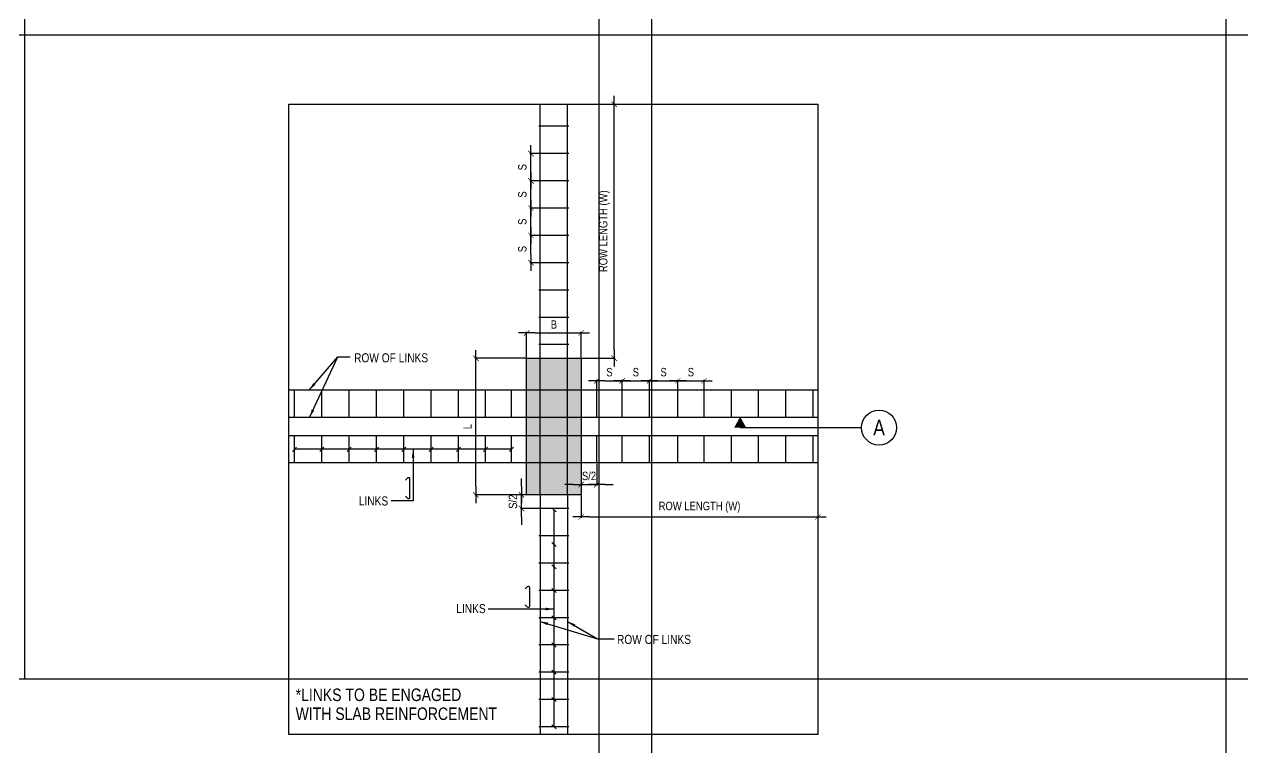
# Model space of a CAD drawing. Header units: millimetres. Extents: x 2186 to 89875, y -16050 to 57150.
# Drawn here: x 20075 to 54701, y 298 to 20852 of the extents above; entities that cross this region are included whole.
import ezdxf
from ezdxf.enums import TextEntityAlignment as Align

# ---------------------------------------------------------------- set-up
doc = ezdxf.new("R2010")
doc.units = ezdxf.units.MM
for name, color, linetype in [('2NDCOLUMN', 1, 'Continuous'), ('COULMN', 4, 'Continuous'), ('DIM', 4, 'Continuous'), ('S-G-DIMS', 1, 'Continuous'), ('S-G-LEDR', 2, 'Continuous'), ('S-G-STTL', 4, 'Continuous'), ('S-LOCI-RC', 2, 'Continuous'), ('S-LOCI-REBAR-1', 4, 'Continuous')]:
    doc.layers.add(name, color=color, linetype=linetype)
doc.layers.add('NPLT-JLA', color=193, linetype='Continuous', plot=False)
doc.styles.add('ARIAL', font='arial.ttf', dxfattribs={"width": 0.8})
doc.dimstyles.new('ARIALDIMS', dxfattribs={"dimscale": 12, "dimtxt": 20, "dimasz": 19.5, "dimexe": 2.25, "dimexo": 1.75, "dimgap": 10, "dimtad": 1, "dimzin": 3, "dimdsep": 46, "dimtxsty": 'ARIAL', "dimblk1": 'nyatick', "dimblk2": 'nyatick', "dimsah": 1, "dimcen": 2.25, "dimclrd": 1, "dimclre": 1, "dimclrt": 2, "dimadec": 0, "dimazin": 0, "dimtfac": 1, "dimtmove": 0, "dimatfit": 3, "dimfxl": 1, "dimfrac": 2, "dimtolj": 1, "dimtzin": 0, "dimarcsym": 0})

# ---------------------------------------------------------------- blocks, each defined once
blk = doc.blocks.new('nyatick')
at = {"layer": 'S-G-DIMS'}
blk.add_line((-1.01, 0), (1, 0), dxfattribs=at)
at = {"layer": 'S-G-DIMS', "const_width": 0.08}
blk.add_lwpolyline([(0.34, 0.34), (-0.34, -0.34)], dxfattribs=at)
blk = doc.blocks.new('*D664')
at = {"layer": 'Defpoints', "color": 0, "transparency": 16777216}
for p in [(35902, 7482), (42628, 7482), (42628, 6853)]:
    blk.add_point(p, dxfattribs=at)
at = {"layer": 'S-G-DIMS', "color": 1, "lineweight": -2, "transparency": 16777216}
for p, q in [((35902, 7461), (35902, 6826)), ((42628, 7461), (42628, 6826)), ((36136, 6853), (42394, 6853))]:
    blk.add_line(p, q, dxfattribs=at)
at = {"layer": 'S-G-DIMS', "color": 1, "lineweight": -2, "transparency": 16777216, "xscale": 234, "yscale": 234, "zscale": 234, "rotation": 180}
blk.add_blockref('nyatick', (35902, 6853), dxfattribs=at)
at = {"layer": 'S-G-DIMS', "color": 1, "lineweight": -2, "transparency": 16777216, "xscale": 234, "yscale": 234, "zscale": 234}
blk.add_blockref('nyatick', (42628, 6853), dxfattribs=at)
at = {"layer": 'S-G-DIMS', "color": 2, "transparency": 16777216, "insert": (39265, 7130), "char_height": 240, "attachment_point": 5, "style": 'ARIAL'}
blk.add_mtext('\\A1;ROW LENGTH (W)', dxfattribs=at)
blk = doc.blocks.new('*D701')
at = {"layer": 'Defpoints', "color": 0, "transparency": 16777216}
for p in [(35902, 18584), (36840, 18584), (35902, 11362)]:
    blk.add_point(p, dxfattribs=at)
at = {"layer": 'S-G-DIMS', "color": 1, "lineweight": -2, "transparency": 16777216}
for p, q in [((35923, 18584), (36867, 18584)), ((36840, 11596), (36840, 18350)), ((35923, 11362), (36867, 11362))]:
    blk.add_line(p, q, dxfattribs=at)
at = {"layer": 'S-G-DIMS', "color": 1, "lineweight": -2, "transparency": 16777216, "xscale": 234, "yscale": 234, "zscale": 234}
for p, rotation in [((36840, 18584), 90), ((36840, 11362), 270)]:
    blk.add_blockref('nyatick', p, dxfattribs=dict(at, rotation=rotation))
at = {"layer": 'S-G-DIMS', "color": 2, "transparency": 16777216, "insert": (36563, 14973), "char_height": 240, "attachment_point": 5, "rotation": 90, "style": 'ARIAL'}
blk.add_mtext('\\A1;ROW LENGTH (W)', dxfattribs=at)
blk = doc.blocks.new('*D702')
at = {"layer": 'Defpoints', "color": 0, "transparency": 16777216}
for p in [(32907, 11362), (34350, 11362), (34350, 7482)]:
    blk.add_point(p, dxfattribs=at)
at = {"layer": 'S-G-DIMS', "color": 1, "lineweight": -2, "transparency": 16777216}
for p, q in [((34329, 11362), (32880, 11362)), ((32907, 7716), (32907, 11128)), ((34329, 7482), (32880, 7482))]:
    blk.add_line(p, q, dxfattribs=at)
at = {"layer": 'S-G-DIMS', "color": 1, "lineweight": -2, "transparency": 16777216, "xscale": 234, "yscale": 234, "zscale": 234}
for p, rotation in [((32907, 11362), 90), ((32907, 7482), 270)]:
    blk.add_blockref('nyatick', p, dxfattribs=dict(at, rotation=rotation))
at = {"layer": 'S-G-DIMS', "color": 2, "transparency": 16777216, "insert": (32667, 9422), "char_height": 240, "attachment_point": 5, "rotation": 90, "style": 'ARIAL'}
blk.add_mtext('\\A1;L', dxfattribs=at)
blk = doc.blocks.new('*D665')
at = {"layer": 'Defpoints', "color": 0, "transparency": 16777216}
for p in [(35902, 12083), (34350, 11362), (35902, 11362)]:
    blk.add_point(p, dxfattribs=at)
at = {"layer": 'S-G-DIMS', "color": 1, "lineweight": -2, "transparency": 16777216}
for p, q in [((34350, 11383), (34350, 12110)), ((34584, 12083), (35668, 12083)), ((35902, 11383), (35902, 12110))]:
    blk.add_line(p, q, dxfattribs=at)
at = {"layer": 'S-G-DIMS', "color": 1, "lineweight": -2, "transparency": 16777216, "xscale": 234, "yscale": 234, "zscale": 234, "rotation": 180}
blk.add_blockref('nyatick', (34350, 12083), dxfattribs=at)
at = {"layer": 'S-G-DIMS', "color": 1, "lineweight": -2, "transparency": 16777216, "xscale": 234, "yscale": 234, "zscale": 234}
blk.add_blockref('nyatick', (35902, 12083), dxfattribs=at)
at = {"layer": 'S-G-DIMS', "color": 2, "transparency": 16777216, "insert": (35126, 12323), "char_height": 240, "attachment_point": 5, "style": 'ARIAL'}
blk.add_mtext('\\A1;B', dxfattribs=at)
blk = doc.blocks.new('*D697')
at = {"layer": 'Defpoints', "color": 0, "transparency": 16777216}
for p in [(36344, 10457), (37066, 10723), (37066, 10457)]:
    blk.add_point(p, dxfattribs=at)
at = {"layer": 'S-G-DIMS', "color": 1, "lineweight": -2, "transparency": 16777216}
for p, q in [((36344, 10478), (36344, 10750)), ((37066, 10478), (37066, 10750)), ((36578, 10723), (36832, 10723))]:
    blk.add_line(p, q, dxfattribs=at)
at = {"layer": 'S-G-DIMS', "color": 1, "lineweight": -2, "transparency": 16777216, "xscale": 234, "yscale": 234, "zscale": 234, "rotation": 180}
blk.add_blockref('nyatick', (36344, 10723), dxfattribs=at)
at = {"layer": 'S-G-DIMS', "color": 1, "lineweight": -2, "transparency": 16777216, "xscale": 234, "yscale": 234, "zscale": 234}
blk.add_blockref('nyatick', (37066, 10723), dxfattribs=at)
at = {"layer": 'S-G-DIMS', "color": 2, "transparency": 16777216, "insert": (36705, 10967), "char_height": 240, "attachment_point": 5, "style": 'ARIAL'}
blk.add_mtext('\\A1;S', dxfattribs=at)
blk = doc.blocks.new('*D649')
at = {"layer": 'Defpoints', "color": 0, "transparency": 16777216}
for p in [(37066, 10457), (37841, 10723), (37841, 10457)]:
    blk.add_point(p, dxfattribs=at)
at = {"layer": 'S-G-DIMS', "color": 1, "lineweight": -2, "transparency": 16777216}
for p, q in [((37066, 10478), (37066, 10750)), ((37841, 10478), (37841, 10750)), ((37300, 10723), (37607, 10723))]:
    blk.add_line(p, q, dxfattribs=at)
at = {"layer": 'S-G-DIMS', "color": 1, "lineweight": -2, "transparency": 16777216, "xscale": 234, "yscale": 234, "zscale": 234, "rotation": 180}
blk.add_blockref('nyatick', (37066, 10723), dxfattribs=at)
at = {"layer": 'S-G-DIMS', "color": 1, "lineweight": -2, "transparency": 16777216, "xscale": 234, "yscale": 234, "zscale": 234}
blk.add_blockref('nyatick', (37841, 10723), dxfattribs=at)
at = {"layer": 'S-G-DIMS', "color": 2, "transparency": 16777216, "insert": (37454, 10967), "char_height": 240, "attachment_point": 5, "style": 'ARIAL'}
blk.add_mtext('\\A1;S', dxfattribs=at)
blk = doc.blocks.new('*D650')
at = {"layer": 'Defpoints', "color": 0, "transparency": 16777216}
for p in [(37841, 10457), (38645, 10723), (38645, 10457)]:
    blk.add_point(p, dxfattribs=at)
at = {"layer": 'S-G-DIMS', "color": 1, "lineweight": -2, "transparency": 16777216}
for p, q in [((37841, 10478), (37841, 10750)), ((38645, 10478), (38645, 10750)), ((38075, 10723), (38411, 10723))]:
    blk.add_line(p, q, dxfattribs=at)
at = {"layer": 'S-G-DIMS', "color": 1, "lineweight": -2, "transparency": 16777216, "xscale": 234, "yscale": 234, "zscale": 234, "rotation": 180}
blk.add_blockref('nyatick', (37841, 10723), dxfattribs=at)
at = {"layer": 'S-G-DIMS', "color": 1, "lineweight": -2, "transparency": 16777216, "xscale": 234, "yscale": 234, "zscale": 234}
blk.add_blockref('nyatick', (38645, 10723), dxfattribs=at)
at = {"layer": 'S-G-DIMS', "color": 2, "transparency": 16777216, "insert": (38243, 10967), "char_height": 240, "attachment_point": 5, "style": 'ARIAL'}
blk.add_mtext('\\A1;S', dxfattribs=at)
blk = doc.blocks.new('*D651')
at = {"layer": 'Defpoints', "color": 0, "transparency": 16777216}
for p in [(38645, 10457), (39393, 10723), (39393, 10457)]:
    blk.add_point(p, dxfattribs=at)
at = {"layer": 'S-G-DIMS', "color": 1, "lineweight": -2, "transparency": 16777216}
for p, q in [((38645, 10478), (38645, 10750)), ((39393, 10478), (39393, 10750)), ((38879, 10723), (39159, 10723))]:
    blk.add_line(p, q, dxfattribs=at)
at = {"layer": 'S-G-DIMS', "color": 1, "lineweight": -2, "transparency": 16777216, "xscale": 234, "yscale": 234, "zscale": 234, "rotation": 180}
blk.add_blockref('nyatick', (38645, 10723), dxfattribs=at)
at = {"layer": 'S-G-DIMS', "color": 1, "lineweight": -2, "transparency": 16777216, "xscale": 234, "yscale": 234, "zscale": 234}
blk.add_blockref('nyatick', (39393, 10723), dxfattribs=at)
at = {"layer": 'S-G-DIMS', "color": 2, "transparency": 16777216, "insert": (39019, 10967), "char_height": 240, "attachment_point": 5, "style": 'ARIAL'}
blk.add_mtext('\\A1;S', dxfattribs=at)
blk = doc.blocks.new('*D652')
at = {"layer": 'Defpoints', "color": 0, "transparency": 16777216}
for p in [(34473, 14854), (34739, 14854), (34739, 14078)]:
    blk.add_point(p, dxfattribs=at)
at = {"layer": 'S-G-DIMS', "color": 1, "lineweight": -2, "transparency": 16777216}
for p, q in [((34718, 14854), (34446, 14854)), ((34473, 14312), (34473, 14620)), ((34718, 14078), (34446, 14078))]:
    blk.add_line(p, q, dxfattribs=at)
at = {"layer": 'S-G-DIMS', "color": 1, "lineweight": -2, "transparency": 16777216, "xscale": 234, "yscale": 234, "zscale": 234}
for p, rotation in [((34473, 14854), 90), ((34473, 14078), 270)]:
    blk.add_blockref('nyatick', p, dxfattribs=dict(at, rotation=rotation))
at = {"layer": 'S-G-DIMS', "color": 2, "transparency": 16777216, "insert": (34229, 14466), "char_height": 240, "attachment_point": 5, "rotation": 90, "style": 'ARIAL'}
blk.add_mtext('\\A1;S', dxfattribs=at)
blk = doc.blocks.new('*D653')
at = {"layer": 'Defpoints', "color": 0, "transparency": 16777216}
for p in [(34473, 15630), (34739, 15630), (34739, 14854)]:
    blk.add_point(p, dxfattribs=at)
at = {"layer": 'S-G-DIMS', "color": 1, "lineweight": -2, "transparency": 16777216}
for p, q in [((34718, 15630), (34446, 15630)), ((34473, 15088), (34473, 15396)), ((34718, 14854), (34446, 14854))]:
    blk.add_line(p, q, dxfattribs=at)
at = {"layer": 'S-G-DIMS', "color": 1, "lineweight": -2, "transparency": 16777216, "xscale": 234, "yscale": 234, "zscale": 234}
for p, rotation in [((34473, 15630), 90), ((34473, 14854), 270)]:
    blk.add_blockref('nyatick', p, dxfattribs=dict(at, rotation=rotation))
at = {"layer": 'S-G-DIMS', "color": 2, "transparency": 16777216, "insert": (34229, 15242), "char_height": 240, "attachment_point": 5, "rotation": 90, "style": 'ARIAL'}
blk.add_mtext('\\A1;S', dxfattribs=at)
blk = doc.blocks.new('*D654')
at = {"layer": 'Defpoints', "color": 0, "transparency": 16777216}
for p in [(34473, 16406), (34739, 16406), (34739, 15630)]:
    blk.add_point(p, dxfattribs=at)
at = {"layer": 'S-G-DIMS', "color": 1, "lineweight": -2, "transparency": 16777216}
for p, q in [((34718, 16406), (34446, 16406)), ((34473, 15864), (34473, 16172)), ((34718, 15630), (34446, 15630))]:
    blk.add_line(p, q, dxfattribs=at)
at = {"layer": 'S-G-DIMS', "color": 1, "lineweight": -2, "transparency": 16777216, "xscale": 234, "yscale": 234, "zscale": 234}
for p, rotation in [((34473, 16406), 90), ((34473, 15630), 270)]:
    blk.add_blockref('nyatick', p, dxfattribs=dict(at, rotation=rotation))
at = {"layer": 'S-G-DIMS', "color": 2, "transparency": 16777216, "insert": (34229, 16018), "char_height": 240, "attachment_point": 5, "rotation": 90, "style": 'ARIAL'}
blk.add_mtext('\\A1;S', dxfattribs=at)
blk = doc.blocks.new('*D655')
at = {"layer": 'Defpoints', "color": 0, "transparency": 16777216}
for p in [(34473, 17182), (34739, 17182), (34739, 16406)]:
    blk.add_point(p, dxfattribs=at)
at = {"layer": 'S-G-DIMS', "color": 1, "lineweight": -2, "transparency": 16777216}
for p, q in [((34718, 17182), (34446, 17182)), ((34473, 16640), (34473, 16948)), ((34718, 16406), (34446, 16406))]:
    blk.add_line(p, q, dxfattribs=at)
at = {"layer": 'S-G-DIMS', "color": 1, "lineweight": -2, "transparency": 16777216, "xscale": 234, "yscale": 234, "zscale": 234}
for p, rotation in [((34473, 17182), 90), ((34473, 16406), 270)]:
    blk.add_blockref('nyatick', p, dxfattribs=dict(at, rotation=rotation))
at = {"layer": 'S-G-DIMS', "color": 2, "transparency": 16777216, "insert": (34229, 16794), "char_height": 240, "attachment_point": 5, "rotation": 90, "style": 'ARIAL'}
blk.add_mtext('\\A1;S', dxfattribs=at)
blk = doc.blocks.new('*D698')
at = {"layer": 'Defpoints', "color": 0, "transparency": 16777216}
for p in [(35902, 8388), (36344, 8388), (36344, 7774)]:
    blk.add_point(p, dxfattribs=at)
at = {"layer": 'S-G-DIMS', "color": 1, "lineweight": -2, "transparency": 16777216}
for p, q in [((35902, 8367), (35902, 7747)), ((36344, 8367), (36344, 7747)), ((35668, 7774), (35434, 7774)), ((35902, 7774), (36344, 7774)), ((36578, 7774), (36812, 7774))]:
    blk.add_line(p, q, dxfattribs=at)
at = {"layer": 'S-G-DIMS', "color": 1, "lineweight": -2, "transparency": 16777216, "xscale": 234, "yscale": 234, "zscale": 234}
blk.add_blockref('nyatick', (35902, 7774), dxfattribs=at)
at = {"layer": 'S-G-DIMS', "color": 1, "lineweight": -2, "transparency": 16777216, "xscale": 234, "yscale": 234, "zscale": 234, "rotation": 180}
blk.add_blockref('nyatick', (36344, 7774), dxfattribs=at)
at = {"layer": 'S-G-DIMS', "color": 2, "transparency": 16777216, "insert": (36123, 8019), "char_height": 240, "attachment_point": 5, "style": 'ARIAL'}
blk.add_mtext('\\A1;S/2', dxfattribs=at)
blk = doc.blocks.new('*D699')
at = {"layer": 'Defpoints', "color": 0, "transparency": 16777216}
for p in [(34206, 7482), (34739, 7482), (34739, 7094)]:
    blk.add_point(p, dxfattribs=at)
at = {"layer": 'S-G-DIMS', "color": 1, "lineweight": -2, "transparency": 16777216}
for p, q in [((34206, 7716), (34206, 7950)), ((34718, 7482), (34179, 7482)), ((34206, 7094), (34206, 7482)), ((34718, 7094), (34179, 7094)), ((34206, 6860), (34206, 6626))]:
    blk.add_line(p, q, dxfattribs=at)
at = {"layer": 'S-G-DIMS', "color": 1, "lineweight": -2, "transparency": 16777216, "xscale": 234, "yscale": 234, "zscale": 234}
for p, rotation in [((34206, 7482), 270), ((34206, 7094), 90)]:
    blk.add_blockref('nyatick', p, dxfattribs=dict(at, rotation=rotation))
at = {"layer": 'S-G-DIMS', "color": 2, "transparency": 16777216, "insert": (33962, 7288), "char_height": 240, "attachment_point": 5, "rotation": 90, "style": 'ARIAL'}
blk.add_mtext('\\A1;S/2', dxfattribs=at)

msp = doc.modelspace()

# ---------------------------------------------------------------- hatches: boundary and pattern name
msp.add_hatch(color=8).paths.add_polyline_path([(34349.744, 7482.383), (35901.629, 7482.383), (35901.629, 11362.095), (34349.744, 11362.095)])

# ---------------------------------------------------------------- linework, layer by layer
at = {"color": 0, "linetype": 'ByBlock', "lineweight": -2}
msp.add_line((28180.142, 9680.888), (28262.216, 9856.655), dxfattribs=at)
at = {"layer": '2NDCOLUMN', "color": 1}
for p, q in [((35552.053, 17957.605), (34699.319, 17957.605)), ((35552.053, 17181.663), (34699.319, 17181.663)), ((35552.053, 16405.721), (34699.319, 16405.721)), ((35552.053, 15629.779), (34699.319, 15629.779)), ((35552.053, 14853.837), (34699.319, 14853.837)), ((35552.053, 14077.893), (34699.319, 14077.893)), ((35552.053, 13301.951), (34699.319, 13301.951)), ((35552.053, 12526.009), (34699.319, 12526.009)), ((35552.053, 11750.066), (34699.319, 11750.066)), ((27754.233, 9680.888), (27754.233, 10456.83)), ((28530.176, 9680.888), (28530.176, 10456.83)), ((29306.118, 9680.888), (29306.118, 10456.83)), ((30082.061, 9680.888), (30082.061, 10456.83)), ((30858.003, 9680.888), (30858.003, 10456.83)), ((31633.945, 9680.888), (31633.945, 10456.83)), ((32409.888, 9680.888), (32409.888, 10456.83)), ((32409.888, 9680.888), (32409.888, 10456.83)), ((33185.83, 9680.888), (33185.83, 10456.83)), ((33920.994, 9680.888), (33920.994, 10456.83)), ((36343.971, 9680.888), (36343.971, 10456.83)), ((37065.542, 9680.888), (37065.542, 10456.83)), ((37841.485, 9680.888), (37841.485, 10456.83)), ((37841.485, 9680.888), (37841.485, 10456.83)), ((38644.612, 9680.888), (38644.612, 10456.83)), ((39393.369, 9680.888), (39393.369, 10456.83)), ((40169.312, 9680.888), (40169.312, 10456.83)), ((40945.254, 9680.888), (40945.254, 10456.83)), ((41721.197, 9680.888), (41721.197, 10456.83)), ((42497.139, 9680.888), (42497.139, 10456.83)), ((27754.233, 8387.65), (27754.233, 9163.592)), ((28530.176, 8387.65), (28530.176, 9163.592)), ((29306.118, 8387.65), (29306.118, 9163.592)), ((30082.061, 8387.65), (30082.061, 9163.592)), ((30858.003, 8387.65), (30858.003, 9163.592)), ((31633.945, 8387.65), (31633.945, 9163.592)), ((32409.888, 8387.65), (32409.888, 9163.592)), ((32409.888, 8387.65), (32409.888, 9163.592)), ((33185.83, 8387.65), (33185.83, 9163.592)), ((33920.994, 8387.65), (33920.994, 9163.592)), ((36343.971, 8387.65), (36343.971, 9163.592)), ((37065.542, 8387.65), (37065.542, 9163.592)), ((37841.485, 8387.65), (37841.485, 9163.592)), ((37841.485, 8387.65), (37841.485, 9163.592)), ((38644.612, 8387.65), (38644.612, 9163.592)), ((39393.369, 8387.65), (39393.369, 9163.592)), ((40169.312, 8387.65), (40169.312, 9163.592)), ((40945.254, 8387.65), (40945.254, 9163.592)), ((41721.197, 8387.65), (41721.197, 9163.592)), ((42497.139, 8387.65), (42497.139, 9163.592)), ((35552.053, 7094.413), (34699.319, 7094.413)), ((35552.053, 6318.469), (34699.319, 6318.469)), ((35552.053, 5542.527), (34699.319, 5542.527)), ((35552.053, 4766.585), (34699.319, 4766.585)), ((35552.053, 3990.643), (34699.319, 3990.643)), ((35552.053, 3214.701), (34699.319, 3214.701)), ((35552.053, 2438.757), (34699.319, 2438.757)), ((35552.053, 1662.815), (34699.319, 1662.815)), ((35552.053, 886.873), (34699.319, 886.873))]:
    msp.add_line(p, q, dxfattribs=at)
at = {"layer": 'COULMN', "color": 4}
msp.add_lwpolyline([(34349.744, 11362.095), (35901.629, 11362.095), (35901.629, 7482.383), (34349.744, 7482.383)], close=True, dxfattribs=at)
at = {"layer": 'DIM', "color": 2}
for p, q in [((27811.135, 8837.718), (27697.331, 8713.525)), ((33920.994, 8775.62), (27754.233, 8775.62)), ((28587.078, 8837.718), (28473.274, 8713.525)), ((29363.02, 8837.718), (29249.216, 8713.525)), ((30138.962, 8837.718), (30025.159, 8713.525)), ((30914.905, 8837.718), (30801.101, 8713.525)), ((31690.847, 8837.718), (31577.043, 8713.525)), ((32466.791, 8837.718), (32352.987, 8713.525)), ((33242.732, 8837.716), (33128.928, 8713.524)), ((33977.896, 8837.718), (33864.092, 8713.525)), ((35063.59, 7110.535), (35187.782, 6996.731)), ((35125.686, 7053.633), (35125.686, 886.873)), ((35063.59, 6124.877), (35187.782, 6011.075)), ((35063.59, 5489.723), (35187.782, 5375.919)), ((35063.59, 4823.487), (35187.782, 4709.682)), ((35125.686, 4236.488), (33254.238, 4236.488)), ((35063.59, 4047.545), (35187.782, 3933.74)), ((35063.59, 3271.603), (35187.782, 3157.799)), ((35063.59, 2495.659), (35187.782, 2381.857)), ((35063.59, 1719.717), (35187.782, 1605.913)), ((35063.59, 943.775), (35187.782, 829.971))]:
    msp.add_line(p, q, dxfattribs=at)
at = {"layer": 'NPLT-JLA'}
for p, q in [((20075, 57150), (20075, 2250)), ((36400, 57150), (36400, -16050)), ((36400, 57150), (36400, 2250)), ((37900, 57150), (37900, -16050)), ((37900, 57150), (37900, 2250)), ((54225, 57150), (54225, -16050)), ((54225, 57150), (54225, 2250)), ((2250, 20550), (89875, 20550)), ((2250, 20550), (72050, 20550)), ((2250, 20550), (72050, 20550)), ((2250, 2250), (89875, 2250)), ((20075, 2250), (89875, 2250))]:
    msp.add_line(p, q, dxfattribs=at)
at = {"layer": 'S-G-STTL'}
msp.add_line((40419.709, 9392.503), (43869.958, 9392.503), dxfattribs=at)
msp.add_lwpolyline([(40419.709, 9701.194, 0, 341.415, 0), (40419.709, 9392.503, 341.415, 341.415, 0)], format="xyseb", dxfattribs=at)
msp.add_circle((44367.672, 9392.503), 497.713, dxfattribs=at)
at = {"layer": 'S-LOCI-RC'}
msp.add_lwpolyline([(27595.212, 18584.374), (42628.435, 18584.374), (42628.435, 667.07), (27595.212, 667.07)], close=True, dxfattribs=at)
at = {"layer": 'S-LOCI-REBAR-1'}
for p, q in [((34738.731, 7482.383), (34738.731, 18584.374)), ((35514.673, 7482.383), (35514.673, 18584.374)), ((42628.435, 10456.83), (27595.212, 10456.83)), ((42628.435, 9680.888), (27595.212, 9680.888)), ((42628.435, 9163.592), (27595.212, 9163.592)), ((42628.435, 8387.65), (27595.212, 8387.65)), ((34738.731, 7482.383), (34738.731, 667.07)), ((35514.673, 7482.383), (35514.673, 667.07))]:
    msp.add_line(p, q, dxfattribs=at)
for points in [[(30906.736, 7901.455), (30969.693, 7968.737, -0.680255508), (31025.631, 7946.647), (31025.631, 7398.834, -0.680255508), (30969.693, 7376.745), (30906.736, 7444.027)], [(34313.001, 4810.7), (34375.957, 4877.982, -0.680255508), (34431.896, 4855.892), (34431.896, 4308.08, -0.680255508), (34375.957, 4285.99), (34313.001, 4353.272)]]:
    msp.add_lwpolyline(points, format="xyb", dxfattribs=at)

# ---------------------------------------------------------------- texts
at = {"layer": 'S-G-LEDR', "color": 3, "style": 'ARIAL', "width": 0.8}
for p in [(29446.593, 11246.307), (36918.95, 3243.867)]:
    msp.add_text('ROW OF LINKS', height=258.64351, dxfattribs=at).set_placement(p)
at = {"layer": 'S-G-LEDR', "color": 3, "char_height": 258.64351, "width": 3134.72976, "attachment_point": 9, "style": 'ARIAL'}
for insert in [(30415.549, 7176.315), (33186.808, 4116.471)]:
    msp.add_mtext('{\\farial|b0|i0|c0|p34;LINKS}', dxfattribs=dict(at, insert=insert))
at = {"layer": 'S-G-LEDR', "color": 3, "insert": (27785.508, 1977.616), "char_height": 356, "width": 5817.72051, "attachment_point": 1, "line_spacing_factor": 0.906837, "style": 'ARIAL'}
msp.add_mtext('*LINKS TO BE ENGAGED WITH SLAB REINFORCEMENT', dxfattribs=at)
at = {"layer": 'S-G-STTL', "style": 'ARIAL', "width": 0.8}
msp.add_text('A', height=447.942, dxfattribs=at).set_placement((44367.672, 9392.503), align=Align.MIDDLE)

# ---------------------------------------------------------------- dimensions: what is measured, and where the dimension line sits
at = {"layer": 'S-G-DIMS'}
for base, p1, p2, text, picture, middle in [((36840.168, 18584.374), (35901.629, 11362.095), (35901.629, 18584.374), 'ROW LENGTH (W)', '*D701', (36562.761, 14973.234)), ((34472.64, 17181.663), (34738.731, 16405.721), (34738.731, 17181.663), 'S', '*D655', (34228.547, 16793.692)), ((34472.642, 16405.721), (34738.731, 15629.779), (34738.731, 16405.721), 'S', '*D654', (34228.55, 16017.75)), ((34472.64, 15629.779), (34738.731, 14853.837), (34738.731, 15629.779), 'S', '*D653', (34228.547, 15241.808)), ((34472.64, 14853.837), (34738.731, 14077.893), (34738.731, 14853.837), 'S', '*D652', (34228.547, 14465.865)), ((32906.819, 11362.095), (34349.744, 7482.383), (34349.744, 11362.095), 'L', '*D702', (32666.819, 9422.239))]:
    dim = msp.add_linear_dim(base=base, p1=p1, p2=p2, angle=90, text=text, dimstyle='ARIALDIMS', dxfattribs=at)
    dim.commit()
    dim.dimension.update_dxf_attribs({"geometry": picture, "text_midpoint": middle})
for base, p1, p2, text, picture, middle in [((35901.629, 12083.24), (34349.744, 11362.095), (35901.629, 11362.095), 'B', '*D665', (35125.686, 12323.24)), ((37065.542, 10722.922), (36343.971, 10456.83), (37065.542, 10456.83), 'S', '*D697', (36704.757, 10967.015)), ((37841.485, 10722.934), (37065.542, 10456.83), (37841.485, 10456.83), 'S', '*D649', (37453.513, 10967.027)), ((38644.612, 10722.922), (37841.485, 10456.83), (38644.612, 10456.83), 'S', '*D650', (38243.049, 10967.015)), ((39393.369, 10722.924), (38644.612, 10456.83), (39393.369, 10456.83), 'S', '*D651', (39018.991, 10967.017)), ((42628.435, 6852.717), (35901.629, 7482.383), (42628.435, 7482.383), 'ROW LENGTH (W)', '*D664', (39265.032, 7130.125))]:
    dim = msp.add_linear_dim(base=base, p1=p1, p2=p2, text=text, dimstyle='ARIALDIMS', dxfattribs=at)
    dim.commit()
    dim.dimension.update_dxf_attribs({"geometry": picture, "text_midpoint": middle})
dim = msp.add_linear_dim(base=(36343.971, 7774.47), p1=(35901.629, 8387.65), p2=(36343.971, 8387.65), text='S/2', dimstyle='ARIALDIMS', dxfattribs=at)
dim.commit()
dim.dimension.update_dxf_attribs({"geometry": '*D698', "text_midpoint": (36122.8, 7774.47), "dimtype": 160})
dim = msp.add_linear_dim(base=(34206.165, 7482.383), p1=(34738.731, 7094.413), p2=(34738.731, 7482.383), angle=90, text='S/2', dimstyle='ARIALDIMS', dxfattribs=at)
dim.commit()
dim.dimension.update_dxf_attribs({"geometry": '*D699', "text_midpoint": (34206.165, 7288.398), "dimtype": 160})

# ---------------------------------------------------------------- leaders
at = {"layer": 'S-G-LEDR'}
for points in [[(28165.581, 10456.83), (28984.914, 11404.349), (29331.313, 11404.349)], [(28165.581, 10456.83), (28984.914, 11404.349), (29331.313, 11404.349)], [(31124.072, 8775.62), (31124.072, 7312.455), (30499.649, 7312.455)], [(35125.686, 4236.488), (34189.962, 4236.488), (33254.238, 4236.488)]]:
    msp.add_leader(points, dimstyle='ARIALDIMS', override={"dimgap": 0.05, "dimtad": 0}, dxfattribs=at)
at = {"layer": 'S-G-LEDR', "annotation_type": 0, "has_hookline": 1, "hookline_direction": 0}
for points in [[(28180.142, 9680.888), (28984.914, 11404.349), (29331.313, 11404.349)], [(34726.739, 3884.604), (36360.022, 3388.37), (36841.451, 3388.37)], [(35514.673, 3884.604), (36360.022, 3388.37), (36841.451, 3388.37)]]:
    msp.add_leader(points, dimstyle='ARIALDIMS', override={"dimgap": 0.05, "dimtad": 0}, dxfattribs=at)

doc.saveas('drawing.dxf')
